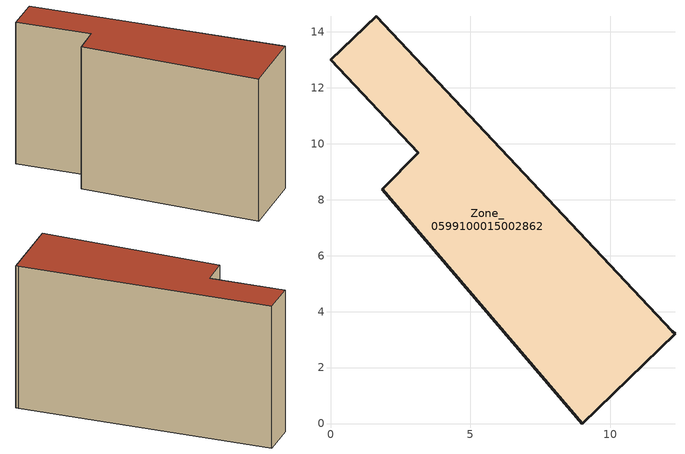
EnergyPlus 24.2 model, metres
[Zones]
Zone_0599100015002862
 floor ground (C_G): 3.14,9.67 0,12.99 1.64,14.54 12.21,3.29 12.3,3.2 8.99,0 1.85,8.37 z0.89
 wall outside (C_F): 0,12.99 3.14,9.67 1.85,8.37 8.99,0 12.3,3.2 12.21,3.29 1.64,14.54 0,12.99 z0.89:9.88
 roof outside (C_R): 12.21,3.29 1.64,14.54 0,12.99 3.14,9.67 1.85,8.37 8.99,0 12.3,3.2 z9.88
[BUILDING]
Pand.0599100015002862: North Axis=0; Terrain=City; Loads Convergence Tolerance Value=0.04; Temperature Convergence Tolerance Value=0.4; Solar Distribution=FullExterior; Maximum Number of Warmup Days=25; Minimum Number of Warmup Days=1
[Site:Location]
Rotterdam.The.Hague.AP_ZH_NLD Design_Conditions: Latitude=51.96; Longitude=4.45; Time Zone=1; Elevation=-4.5
[SITE:GROUNDTEMPERATURE:BUILDINGSURFACE]
18, 18, 18, 18, 18, 18, 18, 18, 18, 18, 18, 18
[MATERIAL] Thermal Absorptance=0.9; Solar Absorptance=0.7; Visible Absorptance=0.7
Name | Roughness | Thickness | Conductivity | Density | Specific Heat
G.TI.1975-1991 | MediumSmooth | 0.15 | 0.288461 | 540 | 1210
F.TI.1975-1991 | Rough | 0.3 | 0.230769 | 1920 | 840
R.TI.1975-1991 | MediumRough | 0.2 | 0.153846 | 1500 | 1000
[CONSTRUCTION]
C_G: G.TI.1975-1991
C_F: F.TI.1975-1991
C_R: R.TI.1975-1991
[ZONE]
Zone_0599100015002862: Type=1; Multiplier=1; Ceiling Height=Autocalculate; Volume=Autocalculate; Floor Area=autocalculate; Part of Total Floor Area=Yes
[ZONEINFILTRATION:DESIGNFLOWRATE]
Infil_Zone_0599100015002862: Zone or ZoneList or Space or SpaceList=Zone_0599100015002862; Schedule=AlwaysOn; Design Flow Rate Calculation Method=Flow/Area; Flow Rate per Floor Area=0.003; Constant Term Coefficient=1; Temperature Term Coefficient=0; Velocity Term Coefficient=0; Velocity Squared Term Coefficient=0
[HVACTEMPLATE:ZONE:IDEALLOADSAIRSYSTEM]
Zone_0599100015002862: Maximum Heating Supply Air Temperature=50; Minimum Cooling Supply Air Temperature=13; Maximum Heating Supply Air Humidity Ratio=0.0156; Minimum Cooling Supply Air Humidity Ratio=0.0077; Heating Limit=NoLimit; Cooling Limit=NoLimit; Dehumidification Control Type=ConstantSensibleHeatRatio; Cooling Sensible Heat Ratio=0.7; Dehumidification Setpoint=60; Humidification Control Type=None; Humidification Setpoint=30; Outdoor Air Method=None; Outdoor Air Flow Rate per Person=0.00944; Outdoor Air Flow Rate per Zone Floor Area=0; Outdoor Air Flow Rate per Zone=0; Demand Controlled Ventilation Type=None; Outdoor Air Economizer Type=NoEconomizer; Heat Recovery Type=None; Sensible Heat Recovery Effectiveness=0.7; Latent Heat Recovery Effectiveness=0.65
[ZONECONTROL:THERMOSTAT]
ThermostatControl_Zone_0599100015002862: Zone or ZoneList=Zone_0599100015002862; Control Type Schedule=DualSetpointControlType; Control 1=Thermostat_Zone_0599100015002862; Temperature Difference Between Cutout And Setpoint=0
[THERMOSTATSETPOINT:DUALSETPOINT]
Thermostat_Zone_0599100015002862: Heating Setpoint Temperature Schedule=HeatingSetpoint_Zone_0599100015002862; Cooling Setpoint Temperature Schedule=CoolingSetpoint_Zone_0599100015002862
[SCHEDULE:COMPACT]
HeatingSetpoint_Zone_0599100015002862: Through: 12/31, For: AllDays, Until: 24:00, 21
CoolingSetpoint_Zone_0599100015002862: Through: 12/31, For: AllDays, Until: 24:00, 24
DualSetpointControlType: Through: 12/31, For: AllDays, Until: 24:00, 4
AlwaysOn: Through: 12/31, For: AllDays, Until: 24:00, 1
